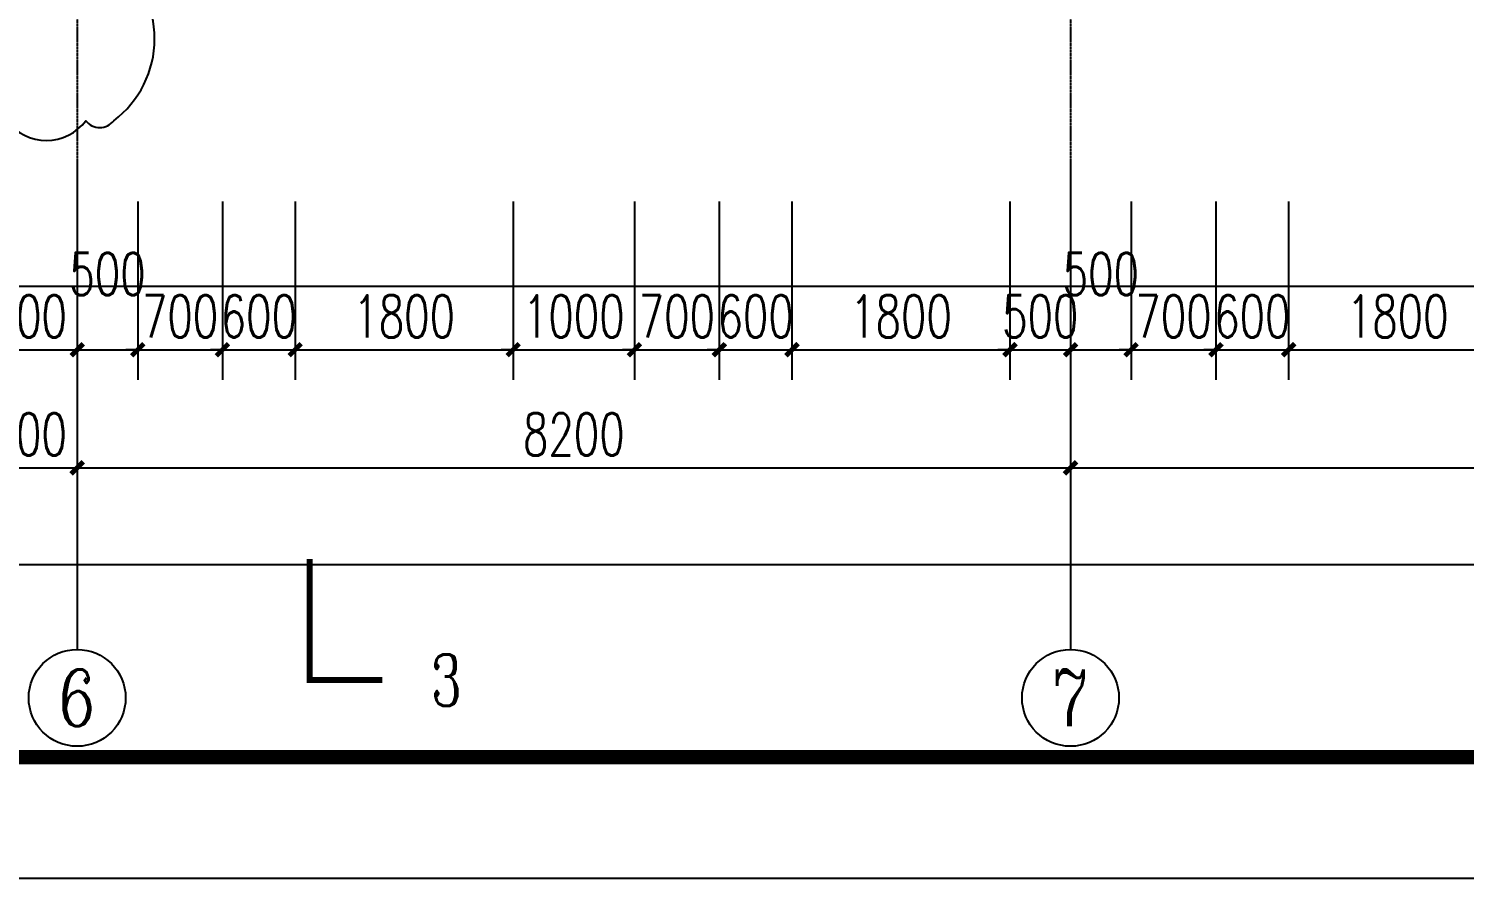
# Model space of a CAD drawing. Header units: millimetres. Extents: x 0 to 118900, y 0 to 84100.
# Drawn here: x 28698 to 40548, y 0 to 7016 of the extents above; entities that cross this region are included whole.
import ezdxf
from ezdxf.enums import TextEntityAlignment as Align

# ---------------------------------------------------------------- set-up
doc = ezdxf.new("R2010")
doc.units = ezdxf.units.MM
doc.linetypes.add('DOTE', pattern=[2.42, 2, -0.2, 0.02, -0.2])
for name, color, linetype in [('AXIS', 3, 'Continuous'), ('AXIS_TEXT', 7, 'Continuous'), ('DIM_SYMB', 3, 'Continuous'), ('DOTE', 1, 'DOTE'), ('PUB_DIM', 3, 'Continuous'), ('PUB_TEXT', 7, 'Continuous'), ('RD-侧石线', 9, 'Continuous'), ('图框', 7, 'Continuous')]:
    doc.layers.add(name, color=color, linetype=linetype)
doc.layers.add('DIM_MODI', color=6, linetype='Continuous', plot=False)
doc.styles.add('_TCH_AXIS', font='COMPLEX', dxfattribs={"bigfont": 'GBCBIG'})
doc.styles.add('_TCH_LABEL', font='COMPLEX', dxfattribs={"bigfont": 'GBCBIG'})
doc.styles.add('COMPLEX', font='COMPLEX')
doc.styles.add('DIM_FONT', font='SIMPLEX', dxfattribs={"width": 0.7, "bigfont": 'GBCBIG'})
doc.styles.add('TKZ1_tjhts.shx', font='tjromant.shx', dxfattribs={"bigfont": 'tjhts.shx'})
doc.dimstyles.new('_TCH_ARCH&&100', dxfattribs={"dimtxt": 350, "dimasz": 100, "dimexe": 250, "dimexo": 300, "dimgap": 100, "dimtad": 1, "dimdec": 0, "dimzin": 0, "dimdsep": 46, "dimtxsty": 'DIM_FONT', "dimblk": 'ARCHTICK', "dimcen": 0.09, "dimclrt": 7, "dimazin": 2, "dimtfac": 1, "dimtdec": 0, "dimtix": 1, "dimtmove": 2, "dimatfit": 3, "dimldrblk": 'ARCHTICK', "dimfxl": 1, "dimtolj": 1, "dimtzin": 0, "dimarcsym": 0})

# ---------------------------------------------------------------- blocks, each defined once
blk = doc.blocks.new('TJAD_TK_A0_A')
at = {"layer": '图框'}
blk.add_line((-0.12, 0.06), (1188.88, 0.06), dxfattribs=at)
at = {"layer": '图框', "const_width": 1.2}
blk.add_lwpolyline([(1178.88, 10.06), (1178.88, 831.06), (24.88, 831.06), (24.88, 10.06)], close=True, dxfattribs=at)
at = {"style": 'TKZ1_tjhts.shx'}
for tag, p, height, flags in [('ClientChinese_001', (977.79, 443.57), 5, 8), ('ClientChinese_002', (1013.71, 434.65), 5, 8), ('DescriptionChineseA_001', (1089.55, 425.89), 3.6, 8), ('RevA', (1115.23, 424.56), 3, 8), ('ProjectNameChinese_001', (992.73, 296.22), 5, 8), ('SubProjectChinese_001', (1095.02, 282.68), 3, 8), ('SubProjectNo', (1158.66, 271.34), 3, 8), ('ApprovedBy', (1120.43, 250.26), 3.6, 8), ('ApprovedBySignPos', (1139.55, 247.78), 3.6, 9), ('ReviewedBy', (1120.43, 240.36), 3.6, 8), ('ReviewedBySignPos', (1139.55, 238.08), 3.6, 9), ('CheckedBy', (1120.43, 230.63), 3.6, 8), ('CheckedBySignPos', (1138.96, 228.13), 3.6, 9), ('PrincipalInCharge1', (1120.43, 219.88), 3.6, 8), ('PrincipalInCharge1SignPos', (1138.79, 217.18), 3.6, 9), ('PrincipalInCharge2', (1120.43, 210.44), 3.6, 8), ('PrincipalInCharge2SignPos', (1138.61, 207.69), 3.6, 9), ('DisciplineResponsible1', (1120.43, 200.15), 3.6, 8), ('DisciplineResponsible1SignPos', (1139.16, 197.4), 3.6, 9), ('DisciplineResponsible2', (1120.43, 190.13), 3.6, 8), ('DisciplineResponsible2SignPos', (1138.95, 187.58), 3.6, 9), ('DesignedBy1', (1120.43, 180.47), 3.6, 8), ('DesignedBy1SignPos', (1138.5, 177.67), 3.6, 9), ('DesignedBy2', (1120.43, 169.78), 3.6, 8), ('DesignedBy2SignPos', (1138.65, 167.23), 3.6, 9), ('DrawnBy', (1120.43, 160.19), 3.6, 8), ('DrawnBySignPos', (1138.65, 157.82), 3.6, 9), ('DisciplineChinese', (1119.24, 125.84), 3.6, 8), ('StageChinese', (1158.76, 125.37), 3.6, 8), ('DisciplineEnglish', (1119.42, 122.2), 2.2, 8), ('StageEnglish', (1158.94, 121.73), 2.2, 8), ('SheetNo', (1118.87, 114.03), 3, 8), ('Rev2', (1158.86, 113.56), 3, 8)]:
    blk.add_attdef(tag, p, '', height=height, dxfattribs=dict(at, flags=flags))
at = {"style": 'TKZ1_tjhts.shx', "width": 0.7, "flags": 8}
for tag, p, height in [('DateA', (1099.36, 424.56), 3), ('ProjectNo', (1119.31, 270.56), 3), ('ApprovedByDate', (1159.94, 250.39), 3.6), ('ReviewedByDate', (1159.94, 241), 3.6), ('CheckedByDate', (1159.94, 230.41), 3.6), ('PrincipalInCharge1Date', (1159.94, 220.36), 3.6), ('PrincipalInCharge2Date', (1159.94, 210.61), 3.6), ('DisciplineResponsible1Date', (1159.94, 200.05), 3.6), ('DisciplineResponsible2Date', (1159.94, 190.43), 3.6), ('DesignedBy1Date', (1159.94, 179.93), 3.6), ('DesignedBy2Date', (1159.94, 169.41), 3.6), ('DrawnByDate', (1159.94, 159.78), 3.6)]:
    blk.add_attdef(tag, p, '', height=height, dxfattribs=at)
at = {"style": 'TKZ1_tjhts.shx', "flags": 8}
for tag, height, p in [('DescriptionEnglishA', 2.2, (1150.82, 423.33)), ('ClientEnglish', 3, (1139.46, 390.63)), ('ProjectNameEnglish', 3, (1142.02, 290.26)), ('SubProjectEnglish', 2.2, (1148.76, 279.65)), ('SheetTitleEnglish', 3, (1142.79, 135.3))]:
    blk.add_attdef(tag, text='', height=height, dxfattribs=at).set_placement(p, align=Align.MIDDLE_CENTER)
at = {"style": 'TKZ1_tjhts.shx', "flags": 9}
for tag, p in [('Electricity3SignPos', (15.68, 269.92)), ('ELV3SignPos', (23.47, 269.59)), ('Electricity2SignPos', (15.71, 253.14)), ('ELV2SignPos', (23.5, 252.81)), ('Electricity1SignPos', (15.63, 237.78)), ('ELV1SignPos', (23.42, 237.46)), ('Power3SignPos', (23.18, 205.92)), ('HVAC3SignPos', (14.96, 205.89)), ('Power2SignPos', (23.38, 189.51)), ('HVAC2SignPos', (15.13, 189.18)), ('Power1SignPos', (23.75, 173.22)), ('HVAC1SignPos', (15.89, 173.16)), ('Plumbing3SignPos', (16.07, 141.15)), ('Structure7SignPos', (23.2, 141.11)), ('Plumbing2SignPos', (14.83, 125.62)), ('Structure6SignPos', (23, 125.87)), ('Structure5SignPos', (23, 110.08)), ('Plumbing1SignPos', (15.66, 109.11)), ('Structure4SignPos', (23, 93.78)), ('Architecture3SignPos', (16.07, 77.07)), ('Structure3SignPos', (22.74, 77.47)), ('Architecture2SignPos', (15.8, 61.24)), ('Structure2SignPos', (23.12, 62.01)), ('Architecture1SignPos', (16.88, 45.06)), ('Structure1SignPos', (23.11, 45.86))]:
    blk.add_attdef(tag, p, '', height=2.5, rotation=90, dxfattribs=at)
at = {"style": 'TKZ1_tjhts.shx', "flags": 8}
blk.add_attdef('SheetTitleChinese', text='', height=5, dxfattribs=at).set_placement((1140.42, 148.12), align=Align.TOP_CENTER)
blk = doc.blocks.new('_AXISO')
blk.add_circle((0, 0), 0.5)
at = {"layer": 'AXIS_TEXT', "style": 'COMPLEX', "width": 1.041667}
blk.add_attdef('A', text='', height=0.56, dxfattribs=at).set_placement((-0.25, -0.28), (0.25, -0.28), align=Align.FIT)
blk = doc.blocks.new('_ArchTick')
at = {"color": 0, "linetype": 'ByBlock', "const_width": 0.4}
blk.add_lwpolyline([(-0.5, -0.5), (0.5, 0.5)], dxfattribs=at)
blk = doc.blocks.new('*D50')
at = {"layer": 'AXIS', "color": 0, "lineweight": -2, "transparency": 16777216}
for p, q in [((718944, 1539853), (718944, 1536603)), ((791444, 1539853), (791444, 1536603)), ((718944, 1536853), (791444, 1536853))]:
    blk.add_line(p, q, dxfattribs=at)
at = {"layer": 'Defpoints', "color": 0, "transparency": 16777216}
for p in [(718944, 1540153), (791444, 1540153), (791444, 1536853)]:
    blk.add_point(p, dxfattribs=at)
at = {"layer": 'AXIS', "color": 0, "lineweight": -2, "transparency": 16777216, "xscale": 100, "yscale": 100, "zscale": 100, "rotation": 180}
blk.add_blockref('_ArchTick', (718944, 1536853), dxfattribs=at)
at = {"layer": 'AXIS', "color": 0, "lineweight": -2, "transparency": 16777216, "xscale": 100, "yscale": 100, "zscale": 100}
blk.add_blockref('_ArchTick', (791444, 1536853), dxfattribs=at)
at = {"layer": 'AXIS', "color": 7, "transparency": 16777216, "insert": (755194, 1537128), "char_height": 350, "attachment_point": 5, "style": 'DIM_FONT'}
blk.add_mtext('\\A1;72500', dxfattribs=at)
blk = doc.blocks.new('*D55')
at = {"layer": 'AXIS', "color": 0, "lineweight": -2, "transparency": 16777216}
for p, q in [((735344, 1539853), (735344, 1537403)), ((736144, 1539853), (736144, 1537403)), ((735344, 1537653), (735244, 1537653)), ((735344, 1537653), (736144, 1537653)), ((736144, 1537653), (736244, 1537653))]:
    blk.add_line(p, q, dxfattribs=at)
at = {"layer": 'Defpoints', "color": 0, "transparency": 16777216}
for p in [(735344, 1540153), (736144, 1540153), (736144, 1537653)]:
    blk.add_point(p, dxfattribs=at)
at = {"layer": 'AXIS', "color": 0, "lineweight": -2, "transparency": 16777216, "xscale": 100, "yscale": 100, "zscale": 100}
blk.add_blockref('_ArchTick', (735344, 1537653), dxfattribs=at)
at = {"layer": 'AXIS', "color": 0, "lineweight": -2, "transparency": 16777216, "xscale": 100, "yscale": 100, "zscale": 100, "rotation": 180}
blk.add_blockref('_ArchTick', (736144, 1537653), dxfattribs=at)
at = {"layer": 'AXIS', "color": 7, "transparency": 16777216, "insert": (735744, 1537928), "char_height": 350, "attachment_point": 5, "style": 'DIM_FONT'}
blk.add_mtext('\\A1;800', dxfattribs=at)
blk = doc.blocks.new('*D56')
at = {"layer": 'AXIS', "color": 0, "lineweight": -2, "transparency": 16777216}
for p, q in [((736144, 1539853), (736144, 1537403)), ((744344, 1539853), (744344, 1537403)), ((736144, 1537653), (744344, 1537653))]:
    blk.add_line(p, q, dxfattribs=at)
at = {"layer": 'Defpoints', "color": 0, "transparency": 16777216}
for p in [(736144, 1540153), (744344, 1540153), (744344, 1537653)]:
    blk.add_point(p, dxfattribs=at)
at = {"layer": 'AXIS', "color": 0, "lineweight": -2, "transparency": 16777216, "xscale": 100, "yscale": 100, "zscale": 100, "rotation": 180}
blk.add_blockref('_ArchTick', (736144, 1537653), dxfattribs=at)
at = {"layer": 'AXIS', "color": 0, "lineweight": -2, "transparency": 16777216, "xscale": 100, "yscale": 100, "zscale": 100}
blk.add_blockref('_ArchTick', (744344, 1537653), dxfattribs=at)
at = {"layer": 'AXIS', "color": 7, "transparency": 16777216, "insert": (740244, 1537928), "char_height": 350, "attachment_point": 5, "style": 'DIM_FONT'}
blk.add_mtext('\\A1;8200', dxfattribs=at)
blk = doc.blocks.new('*D57')
at = {"layer": 'AXIS', "color": 0, "lineweight": -2, "transparency": 16777216}
for p, q in [((744344, 1539853), (744344, 1537403)), ((752544, 1539853), (752544, 1537403)), ((744344, 1537653), (752544, 1537653))]:
    blk.add_line(p, q, dxfattribs=at)
at = {"layer": 'Defpoints', "color": 0, "transparency": 16777216}
for p in [(744344, 1540153), (752544, 1540153), (752544, 1537653)]:
    blk.add_point(p, dxfattribs=at)
at = {"layer": 'AXIS', "color": 0, "lineweight": -2, "transparency": 16777216, "xscale": 100, "yscale": 100, "zscale": 100, "rotation": 180}
blk.add_blockref('_ArchTick', (744344, 1537653), dxfattribs=at)
at = {"layer": 'AXIS', "color": 0, "lineweight": -2, "transparency": 16777216, "xscale": 100, "yscale": 100, "zscale": 100}
blk.add_blockref('_ArchTick', (752544, 1537653), dxfattribs=at)
at = {"layer": 'AXIS', "color": 7, "transparency": 16777216, "insert": (748444, 1537928), "char_height": 350, "attachment_point": 5, "style": 'DIM_FONT'}
blk.add_mtext('\\A1;8200', dxfattribs=at)
blk = doc.blocks.new('*D280')
at = {"layer": 'Defpoints', "color": 0, "transparency": 16777216}
for p in [(28298, 5890), (29098, 5890), (29098, 4365)]:
    blk.add_point(p, dxfattribs=at)
at = {"layer": 'PUB_DIM', "color": 0, "lineweight": -2, "transparency": 16777216}
for p, q in [((28298, 5590), (28298, 4115)), ((29098, 5590), (29098, 4115)), ((28298, 4365), (28198, 4365)), ((28298, 4365), (29098, 4365)), ((29098, 4365), (29198, 4365))]:
    blk.add_line(p, q, dxfattribs=at)
at = {"layer": 'PUB_DIM', "color": 0, "lineweight": -2, "transparency": 16777216, "xscale": 100, "yscale": 100, "zscale": 100}
blk.add_blockref('_ArchTick', (28298, 4365), dxfattribs=at)
at = {"layer": 'PUB_DIM', "color": 0, "lineweight": -2, "transparency": 16777216, "xscale": 100, "yscale": 100, "zscale": 100, "rotation": 180}
blk.add_blockref('_ArchTick', (29098, 4365), dxfattribs=at)
at = {"layer": 'PUB_DIM', "color": 7, "transparency": 16777216, "insert": (28698, 4640), "char_height": 350, "attachment_point": 5, "style": 'DIM_FONT'}
blk.add_mtext('\\A1;800', dxfattribs=at)
blk = doc.blocks.new('*D281')
at = {"layer": 'Defpoints', "color": 0, "transparency": 16777216}
for p in [(29098, 5890), (29598, 5890), (29598, 4365)]:
    blk.add_point(p, dxfattribs=at)
at = {"layer": 'PUB_DIM', "color": 0, "lineweight": -2, "transparency": 16777216}
for p, q in [((29098, 5590), (29098, 4115)), ((29598, 5590), (29598, 4115)), ((29098, 4365), (29598, 4365))]:
    blk.add_line(p, q, dxfattribs=at)
at = {"layer": 'PUB_DIM', "color": 0, "lineweight": -2, "transparency": 16777216, "xscale": 100, "yscale": 100, "zscale": 100, "rotation": 180}
blk.add_blockref('_ArchTick', (29098, 4365), dxfattribs=at)
at = {"layer": 'PUB_DIM', "color": 0, "lineweight": -2, "transparency": 16777216, "xscale": 100, "yscale": 100, "zscale": 100}
blk.add_blockref('_ArchTick', (29598, 4365), dxfattribs=at)
at = {"layer": 'PUB_DIM', "color": 7, "transparency": 16777216, "insert": (29348, 4990), "char_height": 350, "attachment_point": 5, "style": 'DIM_FONT'}
blk.add_mtext('\\A1;500', dxfattribs=at)
blk = doc.blocks.new('*D282')
at = {"layer": 'Defpoints', "color": 0, "transparency": 16777216}
for p in [(29598, 5890), (30297, 5890), (30297, 4365)]:
    blk.add_point(p, dxfattribs=at)
at = {"layer": 'PUB_DIM', "color": 0, "lineweight": -2, "transparency": 16777216}
for p, q in [((29598, 5590), (29598, 4115)), ((30297, 5590), (30297, 4115)), ((29598, 4365), (29498, 4365)), ((29598, 4365), (30297, 4365)), ((30297, 4365), (30397, 4365))]:
    blk.add_line(p, q, dxfattribs=at)
at = {"layer": 'PUB_DIM', "color": 0, "lineweight": -2, "transparency": 16777216, "xscale": 100, "yscale": 100, "zscale": 100}
blk.add_blockref('_ArchTick', (29598, 4365), dxfattribs=at)
at = {"layer": 'PUB_DIM', "color": 0, "lineweight": -2, "transparency": 16777216, "xscale": 100, "yscale": 100, "zscale": 100, "rotation": 180}
blk.add_blockref('_ArchTick', (30297, 4365), dxfattribs=at)
at = {"layer": 'PUB_DIM', "color": 7, "transparency": 16777216, "insert": (29947, 4640), "char_height": 350, "attachment_point": 5, "style": 'DIM_FONT'}
blk.add_mtext('\\A1;700', dxfattribs=at)
blk = doc.blocks.new('*D283')
at = {"layer": 'Defpoints', "color": 0, "transparency": 16777216}
for p in [(30297, 5890), (30897, 5890), (30897, 4365)]:
    blk.add_point(p, dxfattribs=at)
at = {"layer": 'PUB_DIM', "color": 0, "lineweight": -2, "transparency": 16777216}
for p, q in [((30297, 5590), (30297, 4115)), ((30897, 5590), (30897, 4115)), ((30297, 4365), (30197, 4365)), ((30297, 4365), (30897, 4365)), ((30897, 4365), (30997, 4365))]:
    blk.add_line(p, q, dxfattribs=at)
at = {"layer": 'PUB_DIM', "color": 0, "lineweight": -2, "transparency": 16777216, "xscale": 100, "yscale": 100, "zscale": 100}
blk.add_blockref('_ArchTick', (30297, 4365), dxfattribs=at)
at = {"layer": 'PUB_DIM', "color": 0, "lineweight": -2, "transparency": 16777216, "xscale": 100, "yscale": 100, "zscale": 100, "rotation": 180}
blk.add_blockref('_ArchTick', (30897, 4365), dxfattribs=at)
at = {"layer": 'PUB_DIM', "color": 7, "transparency": 16777216, "insert": (30597, 4640), "char_height": 350, "attachment_point": 5, "style": 'DIM_FONT'}
blk.add_mtext('\\A1;600', dxfattribs=at)
blk = doc.blocks.new('*D284')
at = {"layer": 'Defpoints', "color": 0, "transparency": 16777216}
for p in [(30897, 5890), (32697, 5890), (32697, 4365)]:
    blk.add_point(p, dxfattribs=at)
at = {"layer": 'PUB_DIM', "color": 0, "lineweight": -2, "transparency": 16777216}
for p, q in [((30897, 5590), (30897, 4115)), ((32697, 5590), (32697, 4115)), ((30897, 4365), (32697, 4365))]:
    blk.add_line(p, q, dxfattribs=at)
at = {"layer": 'PUB_DIM', "color": 0, "lineweight": -2, "transparency": 16777216, "xscale": 100, "yscale": 100, "zscale": 100, "rotation": 180}
blk.add_blockref('_ArchTick', (30897, 4365), dxfattribs=at)
at = {"layer": 'PUB_DIM', "color": 0, "lineweight": -2, "transparency": 16777216, "xscale": 100, "yscale": 100, "zscale": 100}
blk.add_blockref('_ArchTick', (32697, 4365), dxfattribs=at)
at = {"layer": 'PUB_DIM', "color": 7, "transparency": 16777216, "insert": (31797, 4640), "char_height": 350, "attachment_point": 5, "style": 'DIM_FONT'}
blk.add_mtext('\\A1;1800', dxfattribs=at)
blk = doc.blocks.new('*D285')
at = {"layer": 'Defpoints', "color": 0, "transparency": 16777216}
for p in [(32697, 5890), (33698, 5890), (33698, 4365)]:
    blk.add_point(p, dxfattribs=at)
at = {"layer": 'PUB_DIM', "color": 0, "lineweight": -2, "transparency": 16777216}
for p, q in [((32697, 5590), (32697, 4115)), ((33698, 5590), (33698, 4115)), ((32697, 4365), (32597, 4365)), ((32697, 4365), (33698, 4365)), ((33698, 4365), (33798, 4365))]:
    blk.add_line(p, q, dxfattribs=at)
at = {"layer": 'PUB_DIM', "color": 0, "lineweight": -2, "transparency": 16777216, "xscale": 100, "yscale": 100, "zscale": 100}
blk.add_blockref('_ArchTick', (32697, 4365), dxfattribs=at)
at = {"layer": 'PUB_DIM', "color": 0, "lineweight": -2, "transparency": 16777216, "xscale": 100, "yscale": 100, "zscale": 100, "rotation": 180}
blk.add_blockref('_ArchTick', (33698, 4365), dxfattribs=at)
at = {"layer": 'PUB_DIM', "color": 7, "transparency": 16777216, "insert": (33197, 4640), "char_height": 350, "attachment_point": 5, "style": 'DIM_FONT'}
blk.add_mtext('\\A1;1000', dxfattribs=at)
blk = doc.blocks.new('*D286')
at = {"layer": 'Defpoints', "color": 0, "transparency": 16777216}
for p in [(33698, 5890), (34398, 5890), (34398, 4365)]:
    blk.add_point(p, dxfattribs=at)
at = {"layer": 'PUB_DIM', "color": 0, "lineweight": -2, "transparency": 16777216}
for p, q in [((33698, 5590), (33698, 4115)), ((34398, 5590), (34398, 4115)), ((33698, 4365), (33598, 4365)), ((33698, 4365), (34398, 4365)), ((34398, 4365), (34498, 4365))]:
    blk.add_line(p, q, dxfattribs=at)
at = {"layer": 'PUB_DIM', "color": 0, "lineweight": -2, "transparency": 16777216, "xscale": 100, "yscale": 100, "zscale": 100}
blk.add_blockref('_ArchTick', (33698, 4365), dxfattribs=at)
at = {"layer": 'PUB_DIM', "color": 0, "lineweight": -2, "transparency": 16777216, "xscale": 100, "yscale": 100, "zscale": 100, "rotation": 180}
blk.add_blockref('_ArchTick', (34398, 4365), dxfattribs=at)
at = {"layer": 'PUB_DIM', "color": 7, "transparency": 16777216, "insert": (34048, 4640), "char_height": 350, "attachment_point": 5, "style": 'DIM_FONT'}
blk.add_mtext('\\A1;700', dxfattribs=at)
blk = doc.blocks.new('*D287')
at = {"layer": 'Defpoints', "color": 0, "transparency": 16777216}
for p in [(34398, 5890), (34998, 5890), (34998, 4365)]:
    blk.add_point(p, dxfattribs=at)
at = {"layer": 'PUB_DIM', "color": 0, "lineweight": -2, "transparency": 16777216}
for p, q in [((34398, 5590), (34398, 4115)), ((34998, 5590), (34998, 4115)), ((34398, 4365), (34298, 4365)), ((34398, 4365), (34998, 4365)), ((34998, 4365), (35098, 4365))]:
    blk.add_line(p, q, dxfattribs=at)
at = {"layer": 'PUB_DIM', "color": 0, "lineweight": -2, "transparency": 16777216, "xscale": 100, "yscale": 100, "zscale": 100}
blk.add_blockref('_ArchTick', (34398, 4365), dxfattribs=at)
at = {"layer": 'PUB_DIM', "color": 0, "lineweight": -2, "transparency": 16777216, "xscale": 100, "yscale": 100, "zscale": 100, "rotation": 180}
blk.add_blockref('_ArchTick', (34998, 4365), dxfattribs=at)
at = {"layer": 'PUB_DIM', "color": 7, "transparency": 16777216, "insert": (34698, 4640), "char_height": 350, "attachment_point": 5, "style": 'DIM_FONT'}
blk.add_mtext('\\A1;600', dxfattribs=at)
blk = doc.blocks.new('*D288')
at = {"layer": 'Defpoints', "color": 0, "transparency": 16777216}
for p in [(34998, 5890), (36798, 5890), (36798, 4365)]:
    blk.add_point(p, dxfattribs=at)
at = {"layer": 'PUB_DIM', "color": 0, "lineweight": -2, "transparency": 16777216}
for p, q in [((34998, 5590), (34998, 4115)), ((36798, 5590), (36798, 4115)), ((34998, 4365), (36798, 4365))]:
    blk.add_line(p, q, dxfattribs=at)
at = {"layer": 'PUB_DIM', "color": 0, "lineweight": -2, "transparency": 16777216, "xscale": 100, "yscale": 100, "zscale": 100, "rotation": 180}
blk.add_blockref('_ArchTick', (34998, 4365), dxfattribs=at)
at = {"layer": 'PUB_DIM', "color": 0, "lineweight": -2, "transparency": 16777216, "xscale": 100, "yscale": 100, "zscale": 100}
blk.add_blockref('_ArchTick', (36798, 4365), dxfattribs=at)
at = {"layer": 'PUB_DIM', "color": 7, "transparency": 16777216, "insert": (35898, 4640), "char_height": 350, "attachment_point": 5, "style": 'DIM_FONT'}
blk.add_mtext('\\A1;1800', dxfattribs=at)
blk = doc.blocks.new('*D289')
at = {"layer": 'Defpoints', "color": 0, "transparency": 16777216}
for p in [(36798, 5890), (37298, 5890), (37298, 4365)]:
    blk.add_point(p, dxfattribs=at)
at = {"layer": 'PUB_DIM', "color": 0, "lineweight": -2, "transparency": 16777216}
for p, q in [((36798, 5590), (36798, 4115)), ((37298, 5590), (37298, 4115)), ((36798, 4365), (36698, 4365)), ((36798, 4365), (37298, 4365)), ((37298, 4365), (37398, 4365))]:
    blk.add_line(p, q, dxfattribs=at)
at = {"layer": 'PUB_DIM', "color": 0, "lineweight": -2, "transparency": 16777216, "xscale": 100, "yscale": 100, "zscale": 100}
blk.add_blockref('_ArchTick', (36798, 4365), dxfattribs=at)
at = {"layer": 'PUB_DIM', "color": 0, "lineweight": -2, "transparency": 16777216, "xscale": 100, "yscale": 100, "zscale": 100, "rotation": 180}
blk.add_blockref('_ArchTick', (37298, 4365), dxfattribs=at)
at = {"layer": 'PUB_DIM', "color": 7, "transparency": 16777216, "insert": (37048, 4640), "char_height": 350, "attachment_point": 5, "style": 'DIM_FONT'}
blk.add_mtext('\\A1;500', dxfattribs=at)
blk = doc.blocks.new('*D290')
at = {"layer": 'Defpoints', "color": 0, "transparency": 16777216}
for p in [(37298, 5890), (37798, 5890), (37798, 4365)]:
    blk.add_point(p, dxfattribs=at)
at = {"layer": 'PUB_DIM', "color": 0, "lineweight": -2, "transparency": 16777216}
for p, q in [((37298, 5590), (37298, 4115)), ((37798, 5590), (37798, 4115)), ((37298, 4365), (37798, 4365))]:
    blk.add_line(p, q, dxfattribs=at)
at = {"layer": 'PUB_DIM', "color": 0, "lineweight": -2, "transparency": 16777216, "xscale": 100, "yscale": 100, "zscale": 100, "rotation": 180}
blk.add_blockref('_ArchTick', (37298, 4365), dxfattribs=at)
at = {"layer": 'PUB_DIM', "color": 0, "lineweight": -2, "transparency": 16777216, "xscale": 100, "yscale": 100, "zscale": 100}
blk.add_blockref('_ArchTick', (37798, 4365), dxfattribs=at)
at = {"layer": 'PUB_DIM', "color": 7, "transparency": 16777216, "insert": (37548, 4990), "char_height": 350, "attachment_point": 5, "style": 'DIM_FONT'}
blk.add_mtext('\\A1;500', dxfattribs=at)
blk = doc.blocks.new('*D291')
at = {"layer": 'Defpoints', "color": 0, "transparency": 16777216}
for p in [(37798, 5890), (38498, 5890), (38498, 4365)]:
    blk.add_point(p, dxfattribs=at)
at = {"layer": 'PUB_DIM', "color": 0, "lineweight": -2, "transparency": 16777216}
for p, q in [((37798, 5590), (37798, 4115)), ((38498, 5590), (38498, 4115)), ((37798, 4365), (37698, 4365)), ((37798, 4365), (38498, 4365)), ((38498, 4365), (38598, 4365))]:
    blk.add_line(p, q, dxfattribs=at)
at = {"layer": 'PUB_DIM', "color": 0, "lineweight": -2, "transparency": 16777216, "xscale": 100, "yscale": 100, "zscale": 100}
blk.add_blockref('_ArchTick', (37798, 4365), dxfattribs=at)
at = {"layer": 'PUB_DIM', "color": 0, "lineweight": -2, "transparency": 16777216, "xscale": 100, "yscale": 100, "zscale": 100, "rotation": 180}
blk.add_blockref('_ArchTick', (38498, 4365), dxfattribs=at)
at = {"layer": 'PUB_DIM', "color": 7, "transparency": 16777216, "insert": (38148, 4640), "char_height": 350, "attachment_point": 5, "style": 'DIM_FONT'}
blk.add_mtext('\\A1;700', dxfattribs=at)
blk = doc.blocks.new('*D292')
at = {"layer": 'Defpoints', "color": 0, "transparency": 16777216}
for p in [(38498, 5890), (39098, 5890), (39098, 4365)]:
    blk.add_point(p, dxfattribs=at)
at = {"layer": 'PUB_DIM', "color": 0, "lineweight": -2, "transparency": 16777216}
for p, q in [((38498, 5590), (38498, 4115)), ((39098, 5590), (39098, 4115)), ((38498, 4365), (38398, 4365)), ((38498, 4365), (39098, 4365)), ((39098, 4365), (39198, 4365))]:
    blk.add_line(p, q, dxfattribs=at)
at = {"layer": 'PUB_DIM', "color": 0, "lineweight": -2, "transparency": 16777216, "xscale": 100, "yscale": 100, "zscale": 100}
blk.add_blockref('_ArchTick', (38498, 4365), dxfattribs=at)
at = {"layer": 'PUB_DIM', "color": 0, "lineweight": -2, "transparency": 16777216, "xscale": 100, "yscale": 100, "zscale": 100, "rotation": 180}
blk.add_blockref('_ArchTick', (39098, 4365), dxfattribs=at)
at = {"layer": 'PUB_DIM', "color": 7, "transparency": 16777216, "insert": (38798, 4640), "char_height": 350, "attachment_point": 5, "style": 'DIM_FONT'}
blk.add_mtext('\\A1;600', dxfattribs=at)
blk = doc.blocks.new('*D293')
at = {"layer": 'Defpoints', "color": 0, "transparency": 16777216}
for p in [(39098, 5890), (40898, 5890), (40898, 4365)]:
    blk.add_point(p, dxfattribs=at)
at = {"layer": 'PUB_DIM', "color": 0, "lineweight": -2, "transparency": 16777216}
for p, q in [((39098, 5590), (39098, 4115)), ((40898, 5590), (40898, 4115)), ((39098, 4365), (40898, 4365))]:
    blk.add_line(p, q, dxfattribs=at)
at = {"layer": 'PUB_DIM', "color": 0, "lineweight": -2, "transparency": 16777216, "xscale": 100, "yscale": 100, "zscale": 100, "rotation": 180}
blk.add_blockref('_ArchTick', (39098, 4365), dxfattribs=at)
at = {"layer": 'PUB_DIM', "color": 0, "lineweight": -2, "transparency": 16777216, "xscale": 100, "yscale": 100, "zscale": 100}
blk.add_blockref('_ArchTick', (40898, 4365), dxfattribs=at)
at = {"layer": 'PUB_DIM', "color": 7, "transparency": 16777216, "insert": (39998, 4640), "char_height": 350, "attachment_point": 5, "style": 'DIM_FONT'}
blk.add_mtext('\\A1;1800', dxfattribs=at)
blk = doc.blocks.new('AXIS-NET-07')
at = {"layer": 'AXIS'}
for p, q in [((736144, 1540152.8), (736144, 1536152.8)), ((744344, 1540152.8), (744344, 1536152.8))]:
    blk.add_line(p, q, dxfattribs=at)
at = {"layer": 'DOTE'}
for p, q in [((736144, 1612362.8), (736144, 1540152.8)), ((744344, 1612362.8), (744344, 1540152.8))]:
    blk.add_line(p, q, dxfattribs=at)
at = {"layer": 'AXIS'}
ref = blk.add_blockref('_AXISO', (736144, 1535752.8), dxfattribs=dict(at, xscale=800, yscale=800, zscale=800))
ref.add_attrib('A', '6', dxfattribs={"layer": 'AXIS_TEXT', "ltscale": 20, "height": 465.9, "style": '_TCH_AXIS'}).set_placement((735988.7, 1535519.9), (736299.3, 1535519.9), align=Align.FIT)
ref = blk.add_blockref('_AXISO', (744344, 1535752.8), dxfattribs=dict(at, xscale=800, yscale=800, zscale=800))
ref.add_attrib('A', '7', dxfattribs={"layer": 'AXIS_TEXT', "ltscale": 20, "height": 465.9, "style": '_TCH_AXIS'}).set_placement((744188.7, 1535519.9), (744499.3, 1535519.9), align=Align.FIT)
for p1, p2, distance, picture, middle in [((718944, 1540152.8), (791444, 1540152.8), -3300, '*D50', (755194, 1537127.8)), ((735344, 1540152.8), (736144, 1540152.8), -2500, '*D55', (735744, 1537927.8)), ((736144, 1540152.8), (744344, 1540152.8), -2500, '*D56', (740244, 1537927.8)), ((744344, 1540152.8), (752544, 1540152.8), -2500, '*D57', (748444, 1537927.8))]:
    dim = blk.add_aligned_dim(p1=p1, p2=p2, distance=distance, dimstyle='_TCH_ARCH&&100', dxfattribs=at)
    dim.commit()
    dim.dimension.update_dxf_attribs({"geometry": picture, "text_midpoint": middle})

msp = doc.modelspace()

# ---------------------------------------------------------------- linework, layer by layer
at = {"layer": 'DIM_MODI'}
msp.add_lwpolyline([(28519, 6256.2, 0.5), (29169, 6256.2, 0.5), (29399.4, 6256.2, 0.5), (29399.4, 7606.2, 0.5), (29399.4, 8406.2, 0.5), (29399.4, 9456.2, 0.5), (29399.4, 10806.2, 0.5), (29399.4, 11556.2, 0.5), (29399.4, 12156.2, 0.5), (29399.4, 13106.2, 0.5), (29399.4, 13756.2, 0.5), (29399.4, 14556.2, 0.5), (29399.4, 15506.2, 0.5), (29399.4, 16456.2, 0.5), (29399.4, 17056.2, 0.5), (29399.4, 17706.2, 0.5), (29399.4, 18356.2, 0.5), (29399.4, 19104.6, 0.5), (28199.4, 19104.6, 0.5)], format="xyb", dxfattribs=at)
at = {"layer": 'DIM_SYMB', "const_width": 50}
msp.add_lwpolyline([(31015.9, 2636.5), (31015.9, 1636.5), (31615.9, 1636.5)], dxfattribs=at)
at = {"layer": 'RD-侧石线'}
msp.add_lwpolyline([(2500, 4889.5), (81497.7, 4889.5, 0.415039), (93497.7, 16923.4), (93497.7, 19990, 0.4142005), (81497.7, 31989.5), (51597.7, 31989.5), (45797.6, 31989.5)], format="xyb", dxfattribs=at)

# ---------------------------------------------------------------- block references
at = {"layer": 'DOTE'}
msp.add_blockref('AXIS-NET-07', (-707046.5, -1534262.9), dxfattribs=at)
at = {"layer": '图框', "xscale": 100, "yscale": 100, "zscale": 100}
msp.add_blockref('TJAD_TK_A0_A', (12.1, -5.7), dxfattribs=at)

# ---------------------------------------------------------------- texts
at = {"layer": 'PUB_TEXT', "style": '_TCH_LABEL', "width": 0.705882}
msp.add_text('3', height=425, dxfattribs=at).set_placement((32015.9, 1424))

# ---------------------------------------------------------------- dimensions: what is measured, and where the dimension line sits
at = {"layer": 'PUB_DIM'}
for p1, p2, picture, middle in [((28297.6, 5889.9), (29097.6, 5889.9), '*D280', (28697.6, 4639.9)), ((29597.6, 5889.9), (30297.3, 5889.9), '*D282', (29947.4, 4639.9)), ((30297.3, 5889.9), (30897.3, 5889.9), '*D283', (30597.3, 4639.9)), ((30897.3, 5889.9), (32697.3, 5889.9), '*D284', (31797.3, 4639.9)), ((32697.3, 5889.9), (33697.6, 5889.9), '*D285', (33197.4, 4639.9)), ((33697.6, 5889.9), (34397.6, 5889.9), '*D286', (34047.6, 4639.9)), ((34397.6, 5889.9), (34997.6, 5889.9), '*D287', (34697.6, 4639.9)), ((34997.6, 5889.9), (36797.6, 5889.9), '*D288', (35897.6, 4639.9)), ((36797.6, 5889.9), (37297.6, 5889.9), '*D289', (37047.6, 4639.9)), ((37797.6, 5889.9), (38497.6, 5889.9), '*D291', (38147.6, 4639.9)), ((38497.6, 5889.9), (39097.6, 5889.9), '*D292', (38797.6, 4639.9)), ((39097.6, 5889.9), (40897.6, 5889.9), '*D293', (39997.6, 4639.9))]:
    dim = msp.add_aligned_dim(p1=p1, p2=p2, distance=-1525, dimstyle='_TCH_ARCH&&100', dxfattribs=at)
    dim.commit()
    dim.dimension.update_dxf_attribs({"geometry": picture, "text_midpoint": middle})
for base, p1, p2, picture, middle in [((29597.6, 4364.9), (29097.6, 5889.9), (29597.6, 5889.9), '*D281', (29347.6, 4989.9)), ((37797.6, 4364.9), (37297.6, 5889.9), (37797.6, 5889.9), '*D290', (37547.6, 4989.9))]:
    dim = msp.add_linear_dim(base=base, p1=p1, p2=p2, angle=0, dimstyle='_TCH_ARCH&&100', dxfattribs=at)
    dim.commit()
    dim.dimension.update_dxf_attribs({"geometry": picture, "text_midpoint": middle, "dimtype": 161})

doc.saveas('drawing.dxf')
